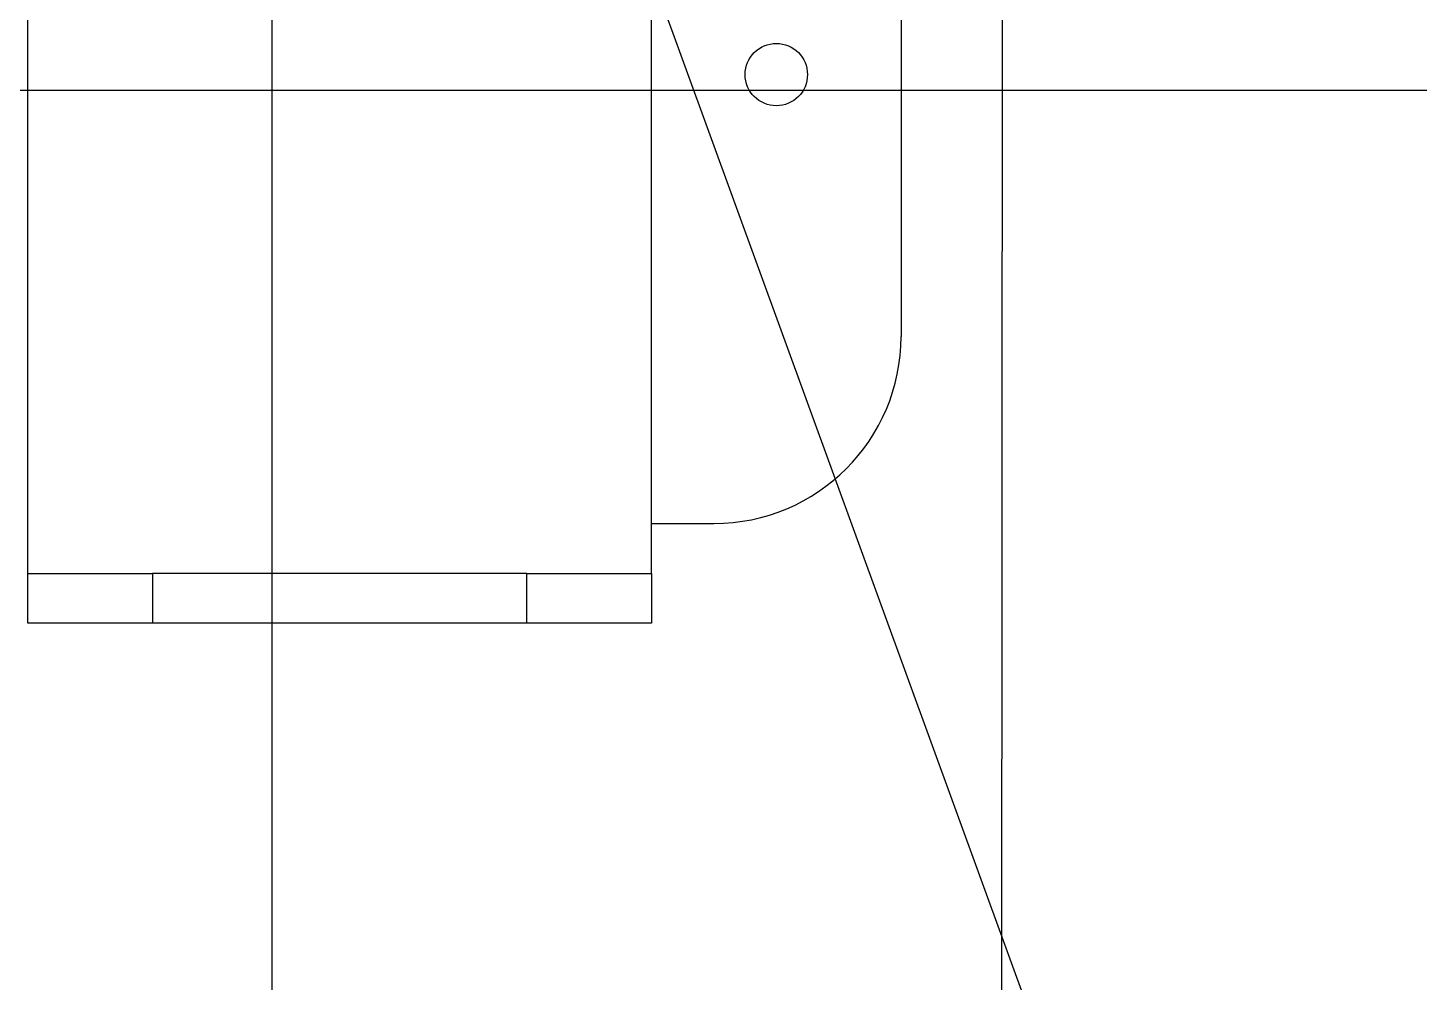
# Model space of a CAD drawing. Header units: inches. Extents: x -233729 to 737493, y -275239 to 196021.
# Drawn here: x 477963.8 to 478186.9, y 17512.7 to 17665.8 of the extents above; entities that cross this region are included whole.
import ezdxf

# ---------------------------------------------------------------- set-up
doc = ezdxf.new("R2010")
doc.units = ezdxf.units.IN
doc.header["$MEASUREMENT"] = 0
for name, color, linetype in [('Default', 7, 'Continuous'), ('DV2_0', 7, 'Continuous'), ('P_AX', 7, 'Continuous'), ('pinza', 6, 'Continuous'), ('Sezioni', 7, 'Continuous'), ('supporti', 7, 'Continuous')]:
    doc.layers.add(name, color=color, linetype=linetype)

# ---------------------------------------------------------------- blocks, each defined once
blk = doc.blocks.new('SE2')
at = {"layer": 'DV2_0', "color": 2, "linetype": 'Continuous'}
for p, q in [((560.4497949701864, 3816.916341077484), (560.4497949701864, 3824.916341077484)), ((560.4497949701864, 3824.916341077484), (580.4497949701864, 3824.916341077484)), ((580.4497949701864, 3824.916341077484), (640.4497949701864, 3824.916341077484)), ((580.4497949701864, 3824.916341077484), (580.4497949701864, 3816.916341077484)), ((640.4497949701864, 3816.916341077484), (640.4497949701864, 3824.916341077484)), ((640.4497949701864, 3824.916341077484), (660.4497949701864, 3824.916341077484)), ((660.4497949701864, 3824.916341077484), (660.4497949701864, 3816.916341077484)), ((560.4497949701864, 3816.916341077484), (560.4497949701864, 1916.916341077484)), ((580.4497949701864, 3816.916341077484), (560.4497949701864, 3816.916341077484)), ((580.4497949701864, 3816.916341077484), (640.4497949701864, 3816.916341077484)), ((660.4497949701864, 3816.916341077484), (640.4497949701864, 3816.916341077484)), ((660.4497949701864, 3816.916341077484), (660.4497949701864, 1916.916341077484)), ((560.4497949701864, 3808.916341077484), (550.4497949701864, 3808.916341077484)), ((520.4497949701864, 3606.416341077484), (520.4497949701864, 3778.916341077484))]:
    blk.add_line(p, q, dxfattribs=at)
blk.add_circle((540.4497949701863, 3736.916341077484), 5, dxfattribs=at)
blk.add_arc((550.4497949701864, 3778.916341077484), 30.00000000000003, 90, 180, dxfattribs=at)
blk = doc.blocks.new('A$C2BE94B00')
at = {"layer": 'Default'}
blk.add_blockref('SE2', (-481.449800909002, -1908.916326194725), dxfattribs=at)
blk = doc.blocks.new('A$C4C4516A4')
at = {"layer": 'supporti', "color": 1}
blk.add_blockref('A$C2BE94B00', (0, 0), dxfattribs=at)
blk = doc.blocks.new('A$C48CB4C16')
at = {"color": 1}
blk.add_line((4100.563442086892, 9006.094285901781, 710.6645883361932), (4100.564237736306, 804.9665521970918, 710.6645883361932), dxfattribs=at)
at = {"layer": 'P_AX', "color": 6, "linetype": 'Continuous'}
for p, q in [((4151.954526698101, 2978.595015653993, 710.6645883361932), (3383.769816184417, 5089.16555974784, 710.6645883361932)), ((3983.495538456599, 3266.743590971574, 710.6645883361932), (3984.351555814035, 4685.985817924726, 710.6645883361932))]:
    blk.add_line(p, q, dxfattribs=at)
at = {"layer": 'P_AX', "color": 6}
blk.add_circle((4100.5638399116, 4905.530419049437, 710.6645883361932), 4100.563866852364, dxfattribs=at)
blk = doc.blocks.new('A$C359573D4')
at = {"layer": 'Sezioni'}
blk.add_lwpolyline([(3442.000000274464, 1744.999999171163), (2.744636731e-07, 1744.999999171163), (2.744636731e-07, 1716.999999171163), (3442.000000274464, 1716.999999171163)], close=True, dxfattribs=at)

msp = doc.modelspace()

# ---------------------------------------------------------------- block references
at = {"color": 1, "rotation": 180.0000000029513}
msp.add_blockref('A$C48CB4C16', (482103.5383251106, 20961.31663733844, -710.6645883361924), dxfattribs=at)
at = {"rotation": 180.0000000029513}
msp.add_blockref('A$C359573D4', (478409.8264860904, 19400.78621733312), dxfattribs=at)
at = {"layer": 'pinza', "color": 6, "linetype": 'Continuous', "rotation": 180.0000000029513}
for p in [(478142.8264800107, 19486.28623288993), (478142.8269645368, 19486.28623294953)]:
    msp.add_blockref('A$C4C4516A4', p, dxfattribs=at)

doc.saveas('drawing.dxf')
